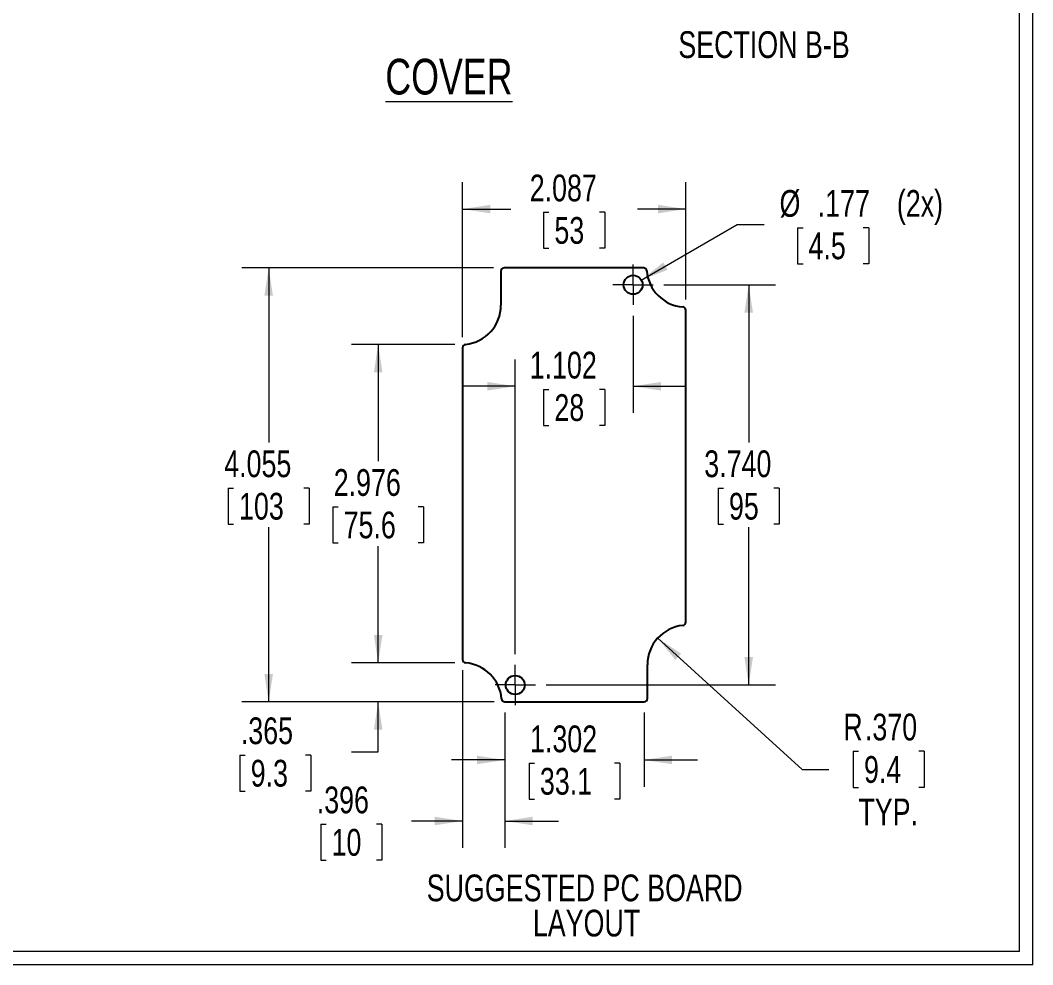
# Model space of a CAD drawing. Header units: inches. Extents: x 0.5 to 33.5, y 0.5 to 21.5.
# Drawn here: x 24.04 to 33.5, y 0.53 to 9.36 of the extents above; entities that cross this region are included whole.
import ezdxf

# ---------------------------------------------------------------- set-up
doc = ezdxf.new("R2010")
doc.units = ezdxf.units.IN
doc.header["$LTSCALE"] = 2
doc.header["$MEASUREMENT"] = 0
doc.styles.add('SLDTEXTSTYLE0', font='TXT', dxfattribs={"width": 0.75})
doc.dimstyles.new('SLDDIMSTYLE0', dxfattribs={"dimtxt": 0.25, "dimasz": 0.26, "dimexe": 0, "dimexo": 0.0625, "dimgap": 0.0625, "dimtad": 0, "dimtih": 1, "dimtoh": 1, "dimdec": 3, "dimrnd": 1e-09, "dimzin": 12, "dimdsep": 46, "dimtxsty": 'SLDTEXTSTYLE0', "dimsah": 1, "dimcen": 0.09, "dimadec": 0, "dimazin": 3, "dimtfac": 1, "dimtdec": 3, "dimtofl": 0, "dimtmove": 0, "dimatfit": 3, "dimfxl": 1, "dimfrac": 2, "dimtolj": 1, "dimtzin": 12, "dimarcsym": 0})
doc.dimstyles.new('SLDDIMSTYLE1', dxfattribs={"dimtxt": 0.25, "dimasz": 0.26, "dimexe": 0, "dimexo": 0.0625, "dimgap": 0.0625, "dimtad": 0, "dimtih": 1, "dimtoh": 1, "dimdec": 3, "dimrnd": 1e-09, "dimzin": 4, "dimdsep": 46, "dimtxsty": 'SLDTEXTSTYLE0', "dimsah": 1, "dimcen": 0, "dimadec": 0, "dimazin": 1, "dimtfac": 1, "dimtdec": 3, "dimtofl": 0, "dimtmove": 1, "dimatfit": 3, "dimfxl": 1, "dimfrac": 2, "dimtolj": 1, "dimtzin": 12, "dimarcsym": 0})
doc.dimstyles.new('SLDDIMSTYLE2', dxfattribs={"dimtxt": 0.25, "dimasz": 0.26, "dimexe": 0, "dimexo": 0.0625, "dimgap": 0.0625, "dimtad": 0, "dimtih": 1, "dimtoh": 1, "dimdec": 3, "dimrnd": 1e-09, "dimzin": 4, "dimdsep": 46, "dimtxsty": 'SLDTEXTSTYLE0', "dimsah": 1, "dimcen": 0.09, "dimadec": 0, "dimazin": 1, "dimtfac": 1, "dimtdec": 3, "dimtofl": 0, "dimtmove": 0, "dimatfit": 3, "dimfxl": 1, "dimfrac": 2, "dimtolj": 1, "dimtzin": 12, "dimarcsym": 0})
doc.dimstyles.new('SLDDIMSTYLE3', dxfattribs={"dimtxt": 0.25, "dimasz": 0.26, "dimexe": 0, "dimexo": 0.0625, "dimgap": 0.0625, "dimtad": 0, "dimtih": 1, "dimtoh": 1, "dimdec": 3, "dimrnd": 1e-09, "dimzin": 12, "dimdsep": 46, "dimtxsty": 'SLDTEXTSTYLE0', "dimsah": 1, "dimcen": 0, "dimadec": 0, "dimazin": 3, "dimtfac": 1, "dimtdec": 3, "dimtofl": 0, "dimtmove": 0, "dimatfit": 3, "dimfxl": 1, "dimfrac": 2, "dimtolj": 1, "dimtzin": 12, "dimarcsym": 0})
doc.dimstyles.new('SLDDIMSTYLE4', dxfattribs={"dimtxt": 0.25, "dimasz": 0.26, "dimexe": 0, "dimexo": 0.0625, "dimgap": 0.0625, "dimtad": 0, "dimtih": 1, "dimtoh": 1, "dimdec": 3, "dimrnd": 1e-09, "dimzin": 12, "dimdsep": 46, "dimtxsty": 'SLDTEXTSTYLE0', "dimsah": 1, "dimcen": 0.09, "dimadec": 0, "dimazin": 3, "dimtfac": 1, "dimtdec": 3, "dimtmove": 0, "dimatfit": 0, "dimfxl": 1, "dimfrac": 2, "dimtolj": 1, "dimtzin": 12, "dimarcsym": 0})

# ---------------------------------------------------------------- blocks, each defined once
blk = doc.blocks.new('SW_NOTE_0')
at = {"color": 0, "linetype": 'Continuous', "lineweight": 0, "char_height": 0.25, "attachment_point": 2, "style": 'SLDTEXTSTYLE0'}
for s, insert in [('SUGGESTED PC BOARD', (1.7812, 0.3223)), ('LAYOUT', (1.7989, -0.0065))]:
    blk.add_mtext(s, dxfattribs=dict(at, insert=insert))
blk = doc.blocks.new('_D')
at = {"color": 7, "linetype": 'Continuous', "lineweight": 18}
for p, q in [((28.4605, 7.0465), (26.1082, 7.0465)), ((26.3582, 7.0465), (26.3582, 5.4156)), ((25.9797, 4.9892), (25.9797, 4.652)), ((25.9797, 4.9892), (26.0304, 4.9892)), ((26.7367, 4.9892), (26.6859, 4.9892)), ((26.7367, 4.9892), (26.7367, 4.652)), ((25.9797, 4.652), (26.0304, 4.652)), ((26.7367, 4.652), (26.6859, 4.652)), ((26.3582, 2.9914), (26.3582, 4.6223)), ((28.4669, 2.9914), (26.1082, 2.9914))]:
    blk.add_line(p, q, dxfattribs=at)
for points in [[(26.3582, 7.0465), (26.3182, 6.7865), (26.3982, 6.7865)], [(26.3582, 2.9914), (26.3982, 3.2514), (26.3182, 3.2514)]]:
    blk.add_solid(points, dxfattribs=at)
at = {"color": 7, "linetype": 'Continuous', "lineweight": 18, "char_height": 0.25, "attachment_point": 1, "style": 'SLDTEXTSTYLE0'}
for s, insert in [('4.055', (25.9426, 5.3412)), ('103', (26.0811, 4.9446))]:
    blk.add_mtext(s, dxfattribs=dict(at, insert=insert))
blk = doc.blocks.new('_D_1')
at = {"color": 7, "linetype": 'Continuous', "lineweight": 18}
for p, q in [((28.1713, 6.4011), (28.1713, 7.8468)), ((30.2579, 6.7509), (30.2579, 7.8468)), ((28.1713, 7.5968), (28.6232, 7.5968)), ((30.2579, 7.5968), (29.8059, 7.5968)), ((28.9284, 7.5671), (28.9284, 7.2299)), ((28.9284, 7.5671), (28.9791, 7.5671)), ((29.5007, 7.5671), (29.45, 7.5671)), ((29.5007, 7.5671), (29.5007, 7.2299)), ((28.9284, 7.2299), (28.9791, 7.2299)), ((29.5007, 7.2299), (29.45, 7.2299))]:
    blk.add_line(p, q, dxfattribs=at)
for points in [[(28.1713, 7.5968), (28.4313, 7.5568), (28.4313, 7.6368)], [(30.2579, 7.5968), (29.9979, 7.6368), (29.9979, 7.5568)]]:
    blk.add_solid(points, dxfattribs=at)
at = {"color": 7, "linetype": 'Continuous', "lineweight": 18, "char_height": 0.25, "attachment_point": 1, "style": 'SLDTEXTSTYLE0'}
for s, insert in [('2.087', (28.799, 7.9191)), ('53', (29.0298, 7.5224))]:
    blk.add_mtext(s, dxfattribs=dict(at, insert=insert))
blk = doc.blocks.new('_D_2')
at = {"color": 7, "linetype": 'Continuous', "lineweight": 18}
for p, q in [((29.9957, 3.5868), (31.3467, 2.3603)), ((31.8232, 2.5288), (31.8232, 2.1917)), ((31.8232, 2.5288), (31.8739, 2.5288)), ((32.4878, 2.5288), (32.4371, 2.5288)), ((32.4878, 2.5288), (32.4878, 2.1917)), ((31.3467, 2.3603), (31.5967, 2.3603)), ((31.8232, 2.1917), (31.8739, 2.1917)), ((32.4878, 2.1917), (32.4371, 2.1917))]:
    blk.add_line(p, q, dxfattribs=at)
blk.add_solid([(29.9957, 3.5868), (30.1613, 3.3824), (30.2151, 3.4416)], dxfattribs=at)
at = {"color": 7, "linetype": 'Continuous', "lineweight": 18, "char_height": 0.25, "attachment_point": 1, "style": 'SLDTEXTSTYLE0'}
for s, insert in [('R', (31.7311, 2.8808)), ('.370', (31.9334, 2.8808)), ('9.4', (31.9246, 2.4842)), ('TYP.', (31.8725, 2.0875))]:
    blk.add_mtext(s, dxfattribs=dict(at, insert=insert))
blk = doc.blocks.new('_D_3')
at = {"color": 7, "linetype": 'Continuous', "lineweight": 18}
for p, q in [((30.0543, 6.889), (31.0966, 6.889)), ((30.8466, 6.889), (30.8466, 5.4156)), ((30.5604, 4.9892), (30.5604, 4.652)), ((30.5604, 4.9892), (30.6111, 4.9892)), ((31.1327, 4.9892), (31.082, 4.9892)), ((31.1327, 4.9892), (31.1327, 4.652)), ((30.5604, 4.652), (30.6111, 4.652)), ((31.1327, 4.652), (31.082, 4.652)), ((30.8466, 3.1489), (30.8466, 4.6223)), ((28.952, 3.1489), (31.0966, 3.1489))]:
    blk.add_line(p, q, dxfattribs=at)
for points in [[(30.8466, 6.889), (30.8066, 6.629), (30.8866, 6.629)], [(30.8466, 3.1489), (30.8866, 3.4089), (30.8066, 3.4089)]]:
    blk.add_solid(points, dxfattribs=at)
at = {"color": 7, "linetype": 'Continuous', "lineweight": 18, "char_height": 0.25, "attachment_point": 1, "style": 'SLDTEXTSTYLE0'}
for s, insert in [('3.740', (30.431, 5.3412)), ('95', (30.6619, 4.9446))]:
    blk.add_mtext(s, dxfattribs=dict(at, insert=insert))
blk = doc.blocks.new('_D_4')
at = {"color": 7, "linetype": 'Continuous', "lineweight": 18}
for p, q in [((29.8424, 6.9334), (30.7399, 7.4524)), ((30.7399, 7.4524), (30.9899, 7.4524)), ((31.3043, 7.4227), (31.3043, 7.0855)), ((31.3043, 7.4227), (31.355, 7.4227)), ((31.9689, 7.4227), (31.9182, 7.4227)), ((31.9689, 7.4227), (31.9689, 7.0855)), ((31.3043, 7.0855), (31.355, 7.0855)), ((31.9689, 7.0855), (31.9182, 7.0855))]:
    blk.add_line(p, q, dxfattribs=at)
blk.add_solid([(29.8424, 6.9334), (30.0875, 7.0289), (30.0475, 7.0982)], dxfattribs=at)
at = {"color": 7, "linetype": 'Continuous', "lineweight": 18, "char_height": 0.25, "attachment_point": 1, "style": 'SLDTEXTSTYLE0'}
for s, insert in [('%%c', (31.1349, 7.7747)), ('.177', (31.4918, 7.7747)), ('(2x)', (32.2321, 7.7747)), ('4.5', (31.4057, 7.3781))]:
    blk.add_mtext(s, dxfattribs=dict(at, insert=insert))
blk = doc.blocks.new('_D_5')
at = {"color": 7, "linetype": 'Continuous', "lineweight": 18}
for p, q in [((28.0989, 6.3319), (27.132, 6.3319)), ((27.382, 6.3319), (27.382, 5.2407)), ((26.9574, 4.8143), (26.9574, 4.4771)), ((26.9574, 4.8143), (27.0081, 4.8143)), ((27.8067, 4.8143), (27.756, 4.8143)), ((27.8067, 4.8143), (27.8067, 4.4771)), ((26.9574, 4.4771), (27.0081, 4.4771)), ((27.8067, 4.4771), (27.756, 4.4771)), ((27.382, 3.3562), (27.382, 4.4474)), ((28.0996, 3.3562), (27.132, 3.3562))]:
    blk.add_line(p, q, dxfattribs=at)
for points in [[(27.382, 6.3319), (27.342, 6.0719), (27.422, 6.0719)], [(27.382, 3.3562), (27.422, 3.6162), (27.342, 3.6162)]]:
    blk.add_solid(points, dxfattribs=at)
at = {"color": 7, "linetype": 'Continuous', "lineweight": 18, "char_height": 0.25, "attachment_point": 1, "style": 'SLDTEXTSTYLE0'}
for s, insert in [('2.976', (26.9664, 5.1663)), ('75.6', (27.0588, 4.7696))]:
    blk.add_mtext(s, dxfattribs=dict(at, insert=insert))
blk = doc.blocks.new('_D_6')
at = {"color": 7, "linetype": 'Continuous', "lineweight": 18}
for p, q in [((27.382, 3.3562), (27.382, 3.8562)), ((28.0996, 3.3562), (27.132, 3.3562)), ((28.4669, 2.9914), (27.132, 2.9914)), ((27.382, 2.5236), (27.382, 2.9914)), ((26.0888, 2.4939), (26.0888, 2.1567)), ((26.0888, 2.4939), (26.1395, 2.4939)), ((26.7534, 2.4939), (26.7027, 2.4939)), ((26.7534, 2.4939), (26.7534, 2.1567)), ((27.132, 2.5236), (27.382, 2.5236)), ((26.0888, 2.1567), (26.1395, 2.1567)), ((26.7534, 2.1567), (26.7027, 2.1567))]:
    blk.add_line(p, q, dxfattribs=at)
for points in [[(27.382, 3.3562), (27.422, 3.6162), (27.342, 3.6162)], [(27.382, 2.9914), (27.342, 2.7314), (27.422, 2.7314)]]:
    blk.add_solid(points, dxfattribs=at)
at = {"color": 7, "linetype": 'Continuous', "lineweight": 18, "char_height": 0.25, "attachment_point": 1, "style": 'SLDTEXTSTYLE0'}
for s, insert in [('.365', (26.0979, 2.8459)), ('9.3', (26.1902, 2.4492))]:
    blk.add_mtext(s, dxfattribs=dict(at, insert=insert))
blk = doc.blocks.new('_D_7')
at = {"color": 7, "linetype": 'Continuous', "lineweight": 18}
for p, q in [((28.1713, 3.287), (28.1713, 1.6274)), ((28.5669, 2.8914), (28.5669, 1.6274)), ((26.845, 1.8476), (26.845, 1.5105)), ((26.845, 1.8476), (26.8957, 1.8476)), ((27.4173, 1.8476), (27.3666, 1.8476)), ((27.4173, 1.8476), (27.4173, 1.5105)), ((28.1713, 1.8774), (27.6944, 1.8774)), ((28.5669, 1.8774), (29.0669, 1.8774)), ((26.845, 1.5105), (26.8957, 1.5105)), ((27.4173, 1.5105), (27.3666, 1.5105))]:
    blk.add_line(p, q, dxfattribs=at)
for points in [[(28.1713, 1.8774), (27.9113, 1.9174), (27.9113, 1.8374)], [(28.5669, 1.8774), (28.8269, 1.8374), (28.8269, 1.9174)]]:
    blk.add_solid(points, dxfattribs=at)
at = {"color": 7, "linetype": 'Continuous', "lineweight": 18, "char_height": 0.25, "attachment_point": 1, "style": 'SLDTEXTSTYLE0'}
for s, insert in [('.396', (26.8079, 2.1997)), ('10', (26.9464, 1.803))]:
    blk.add_mtext(s, dxfattribs=dict(at, insert=insert))
blk = doc.blocks.new('_D_8')
at = {"color": 7, "linetype": 'Continuous', "lineweight": 18}
for p, q in [((28.5669, 2.8914), (28.5669, 2.1982)), ((29.8686, 2.8914), (29.8686, 2.1982)), ((28.5669, 2.4482), (28.0669, 2.4482)), ((28.7931, 2.4184), (28.7931, 2.0813)), ((28.7931, 2.4184), (28.8438, 2.4184)), ((29.6424, 2.4184), (29.5917, 2.4184)), ((29.6424, 2.4184), (29.6424, 2.0813)), ((29.8686, 2.4482), (30.3686, 2.4482)), ((28.7931, 2.0813), (28.8438, 2.0813)), ((29.6424, 2.0813), (29.5917, 2.0813))]:
    blk.add_line(p, q, dxfattribs=at)
for points in [[(28.5669, 2.4482), (28.3069, 2.4882), (28.3069, 2.4082)], [(29.8686, 2.4482), (30.1286, 2.4082), (30.1286, 2.4882)]]:
    blk.add_solid(points, dxfattribs=at)
at = {"color": 7, "linetype": 'Continuous', "lineweight": 18, "char_height": 0.25, "attachment_point": 1, "style": 'SLDTEXTSTYLE0'}
for s, insert in [('1.302', (28.8021, 2.7704)), ('33.1', (28.8945, 2.3738))]:
    blk.add_mtext(s, dxfattribs=dict(at, insert=insert))
blk = doc.blocks.new('_D_9')
at = {"color": 7, "linetype": 'Continuous', "lineweight": 18}
for p, q in [((29.7657, 6.6005), (29.7657, 5.691)), ((28.6634, 3.4375), (28.6634, 6.191)), ((28.6634, 5.941), (28.1634, 5.941)), ((28.9284, 5.9113), (28.9284, 5.5741)), ((28.9284, 5.9113), (28.9791, 5.9113)), ((29.5007, 5.9113), (29.45, 5.9113)), ((29.5007, 5.9113), (29.5007, 5.5741)), ((29.7657, 5.941), (30.2657, 5.941)), ((28.9284, 5.5741), (28.9791, 5.5741)), ((29.5007, 5.5741), (29.45, 5.5741))]:
    blk.add_line(p, q, dxfattribs=at)
for points in [[(28.6634, 5.941), (28.4034, 5.981), (28.4034, 5.901)], [(29.7657, 5.941), (30.0257, 5.901), (30.0257, 5.981)]]:
    blk.add_solid(points, dxfattribs=at)
at = {"color": 7, "linetype": 'Continuous', "lineweight": 18, "char_height": 0.25, "attachment_point": 1, "style": 'SLDTEXTSTYLE0'}
for s, insert in [('1.102', (28.799, 6.2633)), ('28', (29.0298, 5.8667))]:
    blk.add_mtext(s, dxfattribs=dict(at, insert=insert))
blk = doc.blocks.new('SW_CENTERMARKSYMBOL_0')
at = {"color": 0, "linetype": 'Continuous', "lineweight": 18}
for p, q in [((0, 0.1), (0, 0.1886)), ((0, 0), (0, 0.1)), ((-0.1, 0), (-0.1886, 0)), ((0, 0), (-0.1, 0)), ((0, 0), (0, -0.1)), ((0, 0), (0.1, 0)), ((0.1, 0), (0.1886, 0)), ((0, -0.1), (0, -0.1886))]:
    blk.add_line(p, q, dxfattribs=at)
blk = doc.blocks.new('SW_CENTERMARKSYMBOL_1')
at = {"color": 0, "linetype": 'Continuous', "lineweight": 18}
for p, q in [((0, 0.1), (0, 0.1886)), ((0, 0), (0, 0.1)), ((-0.1, 0), (-0.1886, 0)), ((0, 0), (-0.1, 0)), ((0, 0), (0, -0.1)), ((0, 0), (0.1, 0)), ((0.1, 0), (0.1886, 0)), ((0, -0.1), (0, -0.1886))]:
    blk.add_line(p, q, dxfattribs=at)

msp = doc.modelspace()

# ---------------------------------------------------------------- linework, layer by layer
at = {"color": 7, "linetype": 'Continuous', "lineweight": 18}
for p, q in [((33.5025, 0.5341), (33.5025, 21.5341)), ((33.3785, 0.6581), (33.3785, 21.4101)), ((33.3785, 0.6581), (0.6265, 0.6581)), ((33.5025, 0.5341), (0.5025, 0.5341))]:
    msp.add_line(p, q, dxfattribs=at)
at = {"color": 7, "linetype": 'Continuous', "lineweight": 25}
for p, q in [((28.5295, 7.0155), (28.5295, 6.6999)), ((29.8622, 7.0465), (28.5605, 7.0465)), ((30.2579, 3.7368), (30.2579, 6.6509)), ((28.1713, 6.3011), (28.1713, 3.387)), ((29.8996, 3.0224), (29.8996, 3.338)), ((28.5669, 2.9914), (29.8686, 2.9914))]:
    msp.add_line(p, q, dxfattribs=at)
for centre in [(29.7657, 6.889), (28.6634, 3.1489)]:
    msp.add_circle(centre, 0.0886, dxfattribs=at)
for centre, radius, start, end in [((28.5605, 7.0155), 0.031, 90, 180), ((29.8622, 7.0155), 0.031, 4.99426, 90), ((30.2618, 7.0504), 0.3701, 184.99426, 265.00574), ((28.1594, 6.6999), 0.3701, 276.12741, 0), ((30.2269, 6.6509), 0.031, 0, 85.00574), ((28.2023, 6.3011), 0.031, 96.12741, 180), ((30.2697, 3.338), 0.3701, 96.12741, 180), ((30.2269, 3.7368), 0.031, 276.12741, 0), ((28.2023, 3.387), 0.031, 180, 265.00574), ((28.1673, 2.9875), 0.3701, 4.99426, 85.00574), ((28.5669, 3.0224), 0.031, 184.99426, 270), ((29.8686, 3.0224), 0.031, 270, 0)]:
    msp.add_arc(centre, radius, start, end, dxfattribs=at)

# ---------------------------------------------------------------- block references
at = {"color": 7, "linetype": 'Continuous', "lineweight": 18}
for name, p in [('SW_CENTERMARKSYMBOL_1', (29.7657, 6.889)), ('SW_CENTERMARKSYMBOL_0', (28.6634, 3.1489))]:
    msp.add_blockref(name, p, dxfattribs=at)
at = {"color": 7, "linetype": 'Continuous', "lineweight": 0}
msp.add_blockref('SW_NOTE_0', (27.5314, 1.055), dxfattribs=at)

# ---------------------------------------------------------------- texts
at = {"color": 7, "linetype": 'Continuous', "lineweight": 18, "insert": (30.9897, 9.2589), "char_height": 0.25, "attachment_point": 2, "style": 'SLDTEXTSTYLE0'}
msp.add_mtext('SECTION B-B', dxfattribs=at)
at = {"color": 7, "linetype": 'Continuous', "lineweight": 0, "insert": (28.0435, 9.0015), "char_height": 0.33333, "attachment_point": 2, "style": 'SLDTEXTSTYLE0'}
msp.add_mtext('\\LCOVER', dxfattribs=at)

# ---------------------------------------------------------------- dimensions: what is measured, and where the dimension line sits
at = {"color": 7, "linetype": 'Continuous', "lineweight": 18}
for base, p1, p2, dimstyle, picture, middle in [((28.1713, 7.5968), (30.2579, 6.6509), (28.1713, 6.3011), 'SLDDIMSTYLE0', '_D_1', (29.2146, 7.5968)), ((29.7657, 5.941), (28.6634, 3.3375), (29.7657, 6.7005), 'SLDDIMSTYLE4', '_D_9', (29.2146, 5.941)), ((28.1713, 1.8774), (28.5669, 2.9914), (28.1713, 3.387), 'SLDDIMSTYLE4', '_D_7', (27.1311, 1.8774)), ((29.8686, 2.4482), (28.5669, 2.9914), (29.8686, 2.9914), 'SLDDIMSTYLE4', '_D_8', (29.2177, 2.4482))]:
    dim = msp.add_linear_dim(base=base, p1=p1, p2=p2, dimstyle=dimstyle, dxfattribs=at)
    dim.commit()
    dim.dimension.update_dxf_attribs({"geometry": picture, "text_midpoint": middle, "dimtype": 160})
dim = msp.add_diameter_dim_2p(p1=(29.6891, 6.8447), p2=(29.8424, 6.9334), text='<> (2x)', dimstyle='SLDDIMSTYLE3', dxfattribs=at)
dim.commit()
dim.dimension.update_dxf_attribs({"geometry": '_D_4', "text_midpoint": (31.958, 7.4524), "dimtype": 163})
for base, p1, p2, dimstyle, picture, middle in [((26.3582, 7.0465), (28.5669, 2.9914), (28.5605, 7.0465), 'SLDDIMSTYLE0', '_D', (26.3582, 5.019)), ((30.8466, 6.889), (28.852, 3.1489), (29.9543, 6.889), 'SLDDIMSTYLE2', '_D_3', (30.8466, 5.019)), ((27.382, 6.3319), (28.1996, 3.3562), (28.1989, 6.3319), 'SLDDIMSTYLE0', '_D_5', (27.382, 4.844)), ((27.382, 2.9914), (28.1996, 3.3562), (28.5669, 2.9914), 'SLDDIMSTYLE4', '_D_6', (27.382, 2.5236))]:
    dim = msp.add_linear_dim(base=base, p1=p1, p2=p2, angle=90, dimstyle=dimstyle, dxfattribs=at)
    dim.commit()
    dim.dimension.update_dxf_attribs({"geometry": picture, "text_midpoint": middle, "dimtype": 160})
dim = msp.add_radius_dim(center=(30.2697, 3.338), mpoint=(29.9957, 3.5868), text='<>\\PTYP.', dimstyle='SLDDIMSTYLE1', dxfattribs=at)
dim.commit()
dim.dimension.update_dxf_attribs({"geometry": '_D_2', "text_midpoint": (32.1555, 2.3603), "dimtype": 164})

doc.saveas('drawing.dxf')
